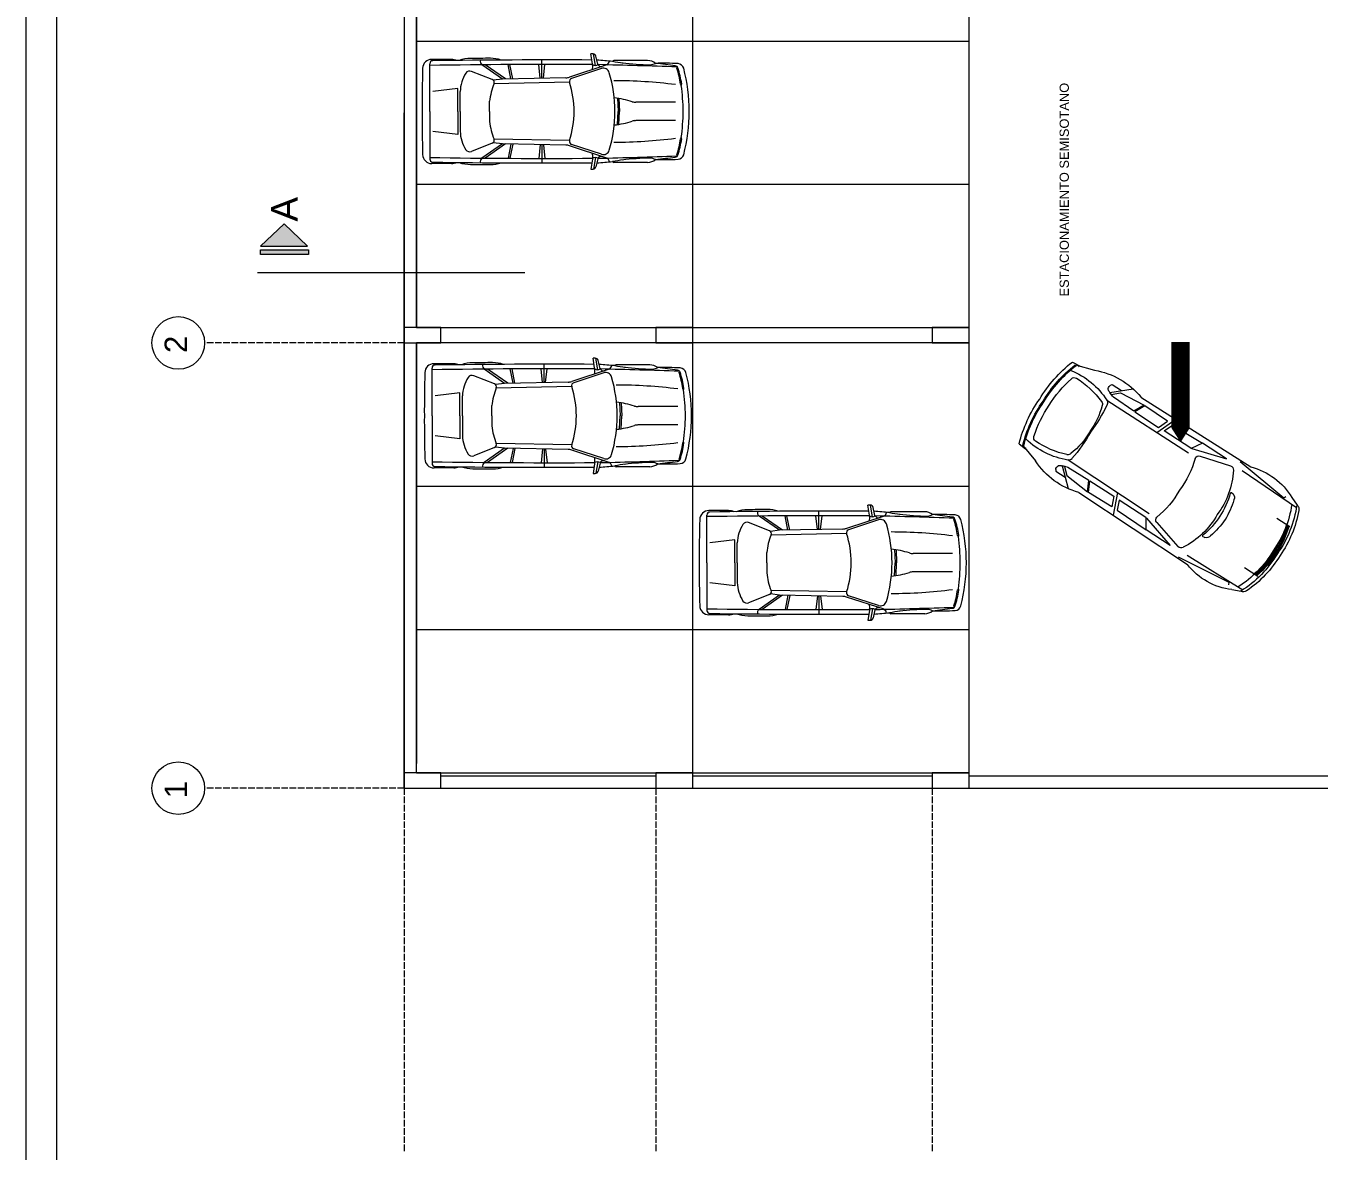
# Model space of a CAD drawing. Header units: metres. Extents: x -2 to 3328848, y -2 to 2725060.
# Drawn here: x 1662729.4 to 1662940, y 1361871.1 to 1362054.3 of the extents above; entities that cross this region are included whole.
import ezdxf
from ezdxf.enums import TextEntityAlignment as Align

# ---------------------------------------------------------------- set-up
doc = ezdxf.new("R2010")
doc.units = ezdxf.units.M
doc.linetypes.add('ACAD_ISO02W100', pattern=[15, 12, -3])
doc.linetypes.add('DOT', pattern=[0.25, 0, -0.25])
doc.layers.get('0').update_dxf_attribs({"color": 253, "lineweight": 0})
for name, color, linetype, lineweight in [('AUTOS', 253, 'Continuous', 0), ('COLUMNA', 253, 'Continuous', 0), ('L.COLUMNA', 253, 'Continuous', 0), ('letra', 253, 'DOT', 0), ('NOFIJO', 253, 'Continuous', 0), ('SIMBOLOGIA', 253, 'Continuous', 0)]:
    doc.layers.add(name, color=color, linetype=linetype, lineweight=lineweight)
doc.layers.add('CAJETIN', color=7, linetype='Continuous', lineweight=0, true_color=0x000000)
doc.styles.get("Standard").update_dxf_attribs({"font": 'arial.ttf'})

# ---------------------------------------------------------------- blocks, each defined once
blk = doc.blocks.new('*U96')
for points in [[(-594, 0), (0, 0), (0, 420), (-594, 420)], [(-589, 5), (-5, 5), (-5, 415), (-589, 415)]]:
    blk.add_lwpolyline(points, close=True)
at = {"lineweight": 30, "flags": 104}
blk.add_attdef('NOMBRE_PROYECTO', text='', height=5, dxfattribs=at).set_placement((-165, 63.27), align=Align.TOP_LEFT)
for tag, p in [('PROMOTOR', (-133.74, 41.5)), ('SITUACION', (-133.74, 34.5)), ('AUTOR', (-133.74, 27.5)), ('1/X', (-133.74, 20.5)), ('XX/XX/XXXX', (-80.02, 20.5)), ('V.X', (-25.12, 20.5)), ('NOMBRE_PLANO', (-133.74, 13.5)), ('X', (-25.12, 13.48))]:
    blk.add_attdef(tag, text='', height=3.5).set_placement(p, align=Align.MIDDLE_LEFT)
blk = doc.blocks.new('AUTO2')
for p, q in [((-127.8, 58.6), (-104.6, 65.8)), ((-74.2, 53.3), (-53.1, 72.4)), ((-63.2, 59.9), (-31.1, 63)), ((-39.7, 69.2), (118.8, 70.8)), ((-31.1, 63), (-37.4, 50.2)), ((0, 43.7), (10.4, 69.8)), ((104.3, 69.1), (172.7, 61.2)), ((172.7, 61.2), (174.1, 64)), ((180.8, 66.8), (191.2, 62.4)), ((-132.7, 59.4), (-123, 60.2)), ((-123.4, 59), (-123, 60.2)), ((-78.4, 61), (-77.3, 62.8)), ((-77.3, 62.8), (-63.7, 62.8)), ((-74.2, 53.3), (-75.1, 53.5)), ((-69, 51.3), (-74.2, 53.3)), ((-71.6, 52.3), (-63.2, 59.9)), ((-37.4, 50.2), (-67.3, 50.9)), ((-29.9, 62.8), (-36.2, 50.2)), ((-36.2, 50.2), (-1.5, 49.9)), ((3.4, 62), (-29.9, 62.8)), ((-1.5, 49.9), (3.4, 62)), ((6.6, 50.2), (11.2, 61.7)), ((45.1, 50.2), (6.6, 50.2)), ((11.2, 61.7), (53.7, 62.8)), ((53.7, 62.8), (45.8, 50.2)), ((53.7, 62.8), (45.8, 50.2)), ((46.5, 50.4), (88.5, 62.8)), ((88.5, 62.8), (53.7, 62.8)), ((59.8, 48.2), (97.2, 58.6)), ((112.2, 61.2), (192.1, 59.6)), ((-72.2, 43.3), (45.9, 44)), ((116.7, 31.9), (118.5, 31.5)), ((179.1, 35.9), (198.2, 35.9)), ((-72.2, -43.3), (45.9, -44)), ((0, -43.7), (10.4, -69.8)), ((116.7, -31.9), (118.5, -31.5)), ((179.1, -35.9), (198.2, -35.9)), ((-132.7, -59.4), (-123, -60.2)), ((-127.8, -58.6), (-104.6, -65.8)), ((-123.4, -59), (-123, -60.2)), ((-78.4, -61), (-77.3, -62.8)), ((-77.3, -62.8), (-63.7, -62.8)), ((-74.2, -53.3), (-75.1, -53.5)), ((-69, -51.3), (-74.2, -53.3)), ((-74.2, -53.3), (-53.1, -72.4)), ((-71.6, -52.3), (-63.2, -59.9)), ((-37.4, -50.2), (-67.3, -50.9)), ((-63.2, -59.9), (-31.1, -63)), ((-31.1, -63), (-37.4, -50.2)), ((-36.2, -50.2), (-1.5, -49.9)), ((-29.9, -62.8), (-36.2, -50.2)), ((3.4, -62), (-29.9, -62.8)), ((-1.5, -49.9), (3.4, -62)), ((45.1, -50.2), (6.6, -50.2)), ((6.6, -50.2), (11.2, -61.7)), ((11.2, -61.7), (53.7, -62.8)), ((53.7, -62.8), (45.8, -50.2)), ((53.7, -62.8), (45.8, -50.2)), ((46.5, -50.4), (88.5, -62.8)), ((88.5, -62.8), (53.7, -62.8)), ((59.8, -48.2), (97.2, -58.6)), ((104.3, -69.1), (172.7, -61.2)), ((112.2, -61.2), (192.1, -59.6)), ((172.7, -61.2), (174.1, -64)), ((180.8, -66.8), (191.2, -62.4)), ((-39.7, -69.2), (118.8, -70.8))]:
    blk.add_line(p, q)
for centre, radius, start, end in [((-67.6, -18), 91.6, 72.2512, 113.8005), ((144.9, -6.8), 81.9, 63.9926, 108.5641), ((19.6, 6.6), 161.2, 160.8788, 182.3487), ((19.8, 6.7), 156.5, 160.6548, 182.4711), ((20, 6.8), 155.4, 160.5045, 182.52), ((-110.7, -43), 94.6, 65.9882, 100.9502), ((-74.1, 58.4), 5, 149.0196, 258.6974), ((-67.1, 55.9), 5, 248.2117, 268.6419), ((45.1, 55.2), 5, 270, 286.494), ((45.1, 55.2), 5, 270, 286.494), ((61.1, 43.4), 5, 105.4124, 189.9846), ((98.6, 53.8), 5, 26.2533, 105.4124), ((18.6, 6.8), 97.7, 356.0183, 30.2068), ((68.4, 5.8), 128.8, 357.4394, 24.7299), ((68.3, 5.7), 135.1, 357.5722, 24.8033), ((190.6, 56.2), 6.25, 18.6795, 84.7134), ((68.4, 4.8), 138.9, 358.0244, 22.613), ((36.6, 0.2), 164.5, 165.3405, 180.0701), ((-117.7, 40.6), 5, 91.2225, 165.3405), ((-115.5, -64.3), 109.9, 69.3659, 91.2225), ((-78.5, 33.9), 5, 10.4685, 69.3659), ((-159.5, 5.1), 90.9, 356.8153, 19.0874), ((-73.9, 38.6), 5, 7.8306, 69.5766), ((-252.2, 14.1), 184.9, 355.6144, 7.8306), ((-41.5, 8.9), 103.3, 355.0744, 19.0309), ((116.4, 30.7), 1.25, 78.2052, 189.6489), ((117.2, 25.4), 6.25, 6.6032, 78.2052), ((68.5, -0.3), 129.8, 0.1492, 16.2299), ((68.5, -0.5), 131.1, 0.2128, 16.1364), ((68.5, -0.6), 132.4, 0.2752, 16.0448), ((68.5, -0.8), 133.6, 0.3364, 15.955), ((18.8, 0.1), 101.1, 359.9358, 17.4796), ((18.7, -3.5), 108.8, 1.8168, 15.7771), ((19.8, -6.7), 156.5, 177.5289, 199.3452), ((20, -6.8), 155.4, 177.48, 199.4955), ((36.6, -0.2), 164.5, 179.9299, 194.6595), ((-252.2, -14.1), 184.9, 352.1694, 4.3856), ((18.6, -6.8), 97.7, 329.7932, 3.9817), ((18.8, -0.1), 101.1, 342.5204, 0.0642), ((18.7, 3.5), 108.8, 344.2229, 358.1832), ((68.4, -5.8), 128.8, 335.2701, 2.5606), ((68.5, 0.6), 132.4, 343.9552, 359.7248), ((68.4, -4.8), 138.9, 337.387, 1.9756), ((68.5, 0.8), 133.6, 344.045, 359.6636), ((19.6, -6.6), 161.2, 177.6513, 199.1212), ((-159.5, -5.1), 90.9, 340.9126, 3.1847), ((-41.5, -8.9), 103.3, 340.9691, 4.9256), ((68.3, -5.7), 135.1, 335.1967, 2.4278), ((68.5, 0.3), 129.8, 343.7701, 359.8508), ((68.5, 0.5), 131.1, 343.8636, 359.7872), ((116.4, -30.7), 1.25, 170.3511, 281.7948), ((117.2, -25.4), 6.25, 281.7948, 353.3968), ((-110.7, 43), 94.6, 259.0498, 294.0118), ((-117.7, -40.6), 5, 194.6595, 268.7775), ((-115.5, 64.3), 109.9, 268.7775, 290.6341), ((-78.5, -33.9), 5, 290.6341, 349.5315), ((-73.9, -38.6), 5, 290.4234, 352.1694), ((61.1, -43.4), 5, 170.0154, 254.5876), ((-74.1, -58.4), 5, 101.3026, 210.9804), ((-67.1, -55.9), 5, 91.3581, 111.7883), ((45.1, -55.2), 5, 73.506, 90), ((45.1, -55.2), 5, 73.506, 90), ((98.6, -53.8), 5, 254.5876, 333.7467), ((190.6, -56.2), 6.25, 275.2866, 341.3205), ((-67.6, 18), 91.6, 246.1995, 287.7488), ((144.9, 6.8), 81.9, 251.4359, 296.0074)]:
    blk.add_arc(centre, radius, start, end)
blk = doc.blocks.new('D')
at = {"layer": 'COLUMNA', "ltscale": 0.2}
h = blk.add_hatch(color=256, dxfattribs=at)
h.set_gradient(color1=(0, 0, 26), color2=(0, 0, 0), rotation=30, one_color=1)
h.paths.add_polyline_path([(3167.8, 1572.454), (3167.418, 1572.818), (3167.036, 1572.454)])
h.paths.add_polyline_path([(3167.036, 1572.393), (3167.036, 1572.315), (3167.813, 1572.315), (3167.813, 1572.393)])
for p, q in [((3167.418, 1572.818), (3167.036, 1572.454)), ((3167.418, 1572.818), (3167.8, 1572.454)), ((3167.036, 1572.454), (3167.8, 1572.454))]:
    blk.add_line(p, q, dxfattribs=at)
blk.add_lwpolyline([(3167.036, 1572.393), (3167.813, 1572.393), (3167.813, 1572.315), (3167.036, 1572.315)], close=True, dxfattribs=at)

msp = doc.modelspace()

# ---------------------------------------------------------------- linework, layer by layer
for p, q in [((1662793.022, 1362005.203), (1662793.022, 1362075.203)), ((1662793.022, 1361932.703), (1662793.022, 1362002.703)), ((1662797.022, 1361932.203), (1662832.022, 1361932.203)), ((1662838.022, 1361932.203), (1662877.022, 1361932.203)), ((1662883.022, 1361932.203), (1662943.022, 1361932.203))]:
    msp.add_line(p, q)
at = {"ltscale": 0.02}
for p, q in [((1662838.022, 1362005.203), (1662838.022, 1362075.203)), ((1662883.022, 1362005.203), (1662883.022, 1362075.203)), ((1662793.022, 1362072.203), (1662793.022, 1362005.203)), ((1662793.022, 1362051.87), (1662883.022, 1362051.87)), ((1662791.022, 1361930.203), (1662791.022, 1362040.203)), ((1662793.022, 1362028.537), (1662883.022, 1362028.537)), ((1662793.022, 1362005.203), (1662838.022, 1362005.203)), ((1662838.022, 1362005.203), (1662844.022, 1362005.203)), ((1662838.022, 1362005.203), (1662883.022, 1362005.203)), ((1662793.022, 1362002.703), (1662793.022, 1361934.203)), ((1662838.022, 1362002.703), (1662793.022, 1362002.703)), ((1662838.022, 1361932.703), (1662838.022, 1362002.703)), ((1662883.022, 1362002.703), (1662838.022, 1362002.703)), ((1662883.022, 1361932.703), (1662883.022, 1362002.703)), ((1662793.022, 1361979.37), (1662883.022, 1361979.37)), ((1662793.022, 1361956.037), (1662883.022, 1361956.037)), ((1662793.022, 1361932.703), (1662838.022, 1361932.703)), ((1662838.022, 1361932.703), (1662883.022, 1361932.703))]:
    msp.add_line(p, q, dxfattribs=at)
msp.add_lwpolyline([(1663191.022, 1361930.203), (1663191.022, 1362150.203), (1662791.022, 1362150.203), (1662791.022, 1361930.203)], close=True)
at = {"ltscale": 0.2}
for centre in [(1662754.268, 1362002.703), (1662754.268, 1361930.203)]:
    msp.add_circle(centre, 4.285, dxfattribs=at)
at = {"layer": 'AUTOS'}
for p, q in [((1662821.736, 1362047.837), (1662821.431, 1362049.784)), ((1662822.201, 1362047.9), (1662821.866, 1362049.776)), ((1662795.21, 1362040.404), (1662795.21, 1362048.161)), ((1662798.738, 1362048.886), (1662795.543, 1362048.886)), ((1662807.024, 1362045.682), (1662803.706, 1362048)), ((1662807.533, 1362045.692), (1662804.224, 1362048.004)), ((1662808.406, 1362045.71), (1662807.948, 1362048.029)), ((1662808.71, 1362045.716), (1662808.254, 1362048.03)), ((1662813.21, 1362045.807), (1662812.96, 1362048.045)), ((1662813.46, 1362045.812), (1662813.46, 1362048.796)), ((1662813.71, 1362045.817), (1662813.96, 1362048.046)), ((1662824.054, 1362047.989), (1662817.948, 1362045.991)), ((1662823.168, 1362047.383), (1662818.28, 1362045.784)), ((1662822.579, 1362048.098), (1662822.273, 1362049.397)), ((1662830.673, 1362048.704), (1662825.188, 1362048.704)), ((1662805.391, 1362045.593), (1662802.007, 1362046.929)), ((1662807.024, 1362045.682), (1662805.55, 1362045.494)), ((1662817.367, 1362045.892), (1662807.024, 1362045.682)), ((1662799.76, 1362044.154), (1662795.71, 1362043.654)), ((1662799.76, 1362040.404), (1662799.76, 1362044.154)), ((1662800.16, 1362040.404), (1662800.16, 1362043.637)), ((1662817.96, 1362045.154), (1662805.658, 1362044.904)), ((1662804.96, 1362040.404), (1662804.96, 1362042.056)), ((1662825.759, 1362042.541), (1662825.86, 1362040.404)), ((1662826.013, 1362042.503), (1662826.11, 1362040.404)), ((1662835.21, 1362041.904), (1662828.777, 1362041.904)), ((1662795.21, 1362040.404), (1662795.21, 1362032.647)), ((1662799.76, 1362040.404), (1662799.76, 1362036.654)), ((1662800.16, 1362040.404), (1662800.16, 1362037.17)), ((1662804.96, 1362040.404), (1662804.96, 1362038.751)), ((1662825.759, 1362038.266), (1662825.86, 1362040.404)), ((1662826.013, 1362038.304), (1662826.11, 1362040.404)), ((1662835.21, 1362038.904), (1662828.777, 1362038.904)), ((1662799.76, 1362036.654), (1662795.71, 1362037.154)), ((1662805.391, 1362035.214), (1662802.007, 1362033.879)), ((1662807.024, 1362035.126), (1662803.706, 1362032.807)), ((1662807.533, 1362035.115), (1662804.224, 1362032.803)), ((1662807.024, 1362035.126), (1662805.55, 1362035.314)), ((1662817.96, 1362035.654), (1662805.658, 1362035.904)), ((1662817.367, 1362034.916), (1662807.024, 1362035.126)), ((1662808.406, 1362035.098), (1662807.948, 1362032.779)), ((1662808.71, 1362035.092), (1662808.254, 1362032.777)), ((1662813.21, 1362035), (1662812.96, 1362032.762)), ((1662813.46, 1362034.995), (1662813.46, 1362032.012)), ((1662813.71, 1362034.99), (1662813.96, 1362032.761)), ((1662824.054, 1362032.818), (1662817.948, 1362034.817)), ((1662823.168, 1362033.424), (1662818.28, 1362035.024)), ((1662821.736, 1362032.971), (1662821.431, 1362031.024)), ((1662822.201, 1362032.907), (1662821.866, 1362031.032)), ((1662822.579, 1362032.71), (1662822.273, 1362031.411)), ((1662798.738, 1362031.922), (1662795.543, 1362031.922)), ((1662830.673, 1362032.104), (1662825.188, 1362032.104)), ((1662799.102, 1361999.328), (1662795.907, 1361999.328)), ((1662813.824, 1361996.255), (1662813.824, 1361999.238)), ((1662822.1, 1361998.279), (1662821.795, 1362000.226)), ((1662822.565, 1361998.343), (1662822.23, 1362000.218)), ((1662822.943, 1361998.54), (1662822.637, 1361999.839)), ((1662831.037, 1361999.146), (1662825.552, 1361999.146)), ((1662795.574, 1361990.846), (1662795.574, 1361998.603)), ((1662805.755, 1361996.036), (1662802.371, 1361997.371)), ((1662807.388, 1361996.124), (1662804.07, 1361998.443)), ((1662807.897, 1361996.134), (1662804.588, 1361998.447)), ((1662808.77, 1361996.152), (1662808.312, 1361998.471)), ((1662809.074, 1361996.158), (1662808.618, 1361998.473)), ((1662813.574, 1361996.25), (1662813.324, 1361998.488)), ((1662814.074, 1361996.26), (1662814.324, 1361998.489)), ((1662824.418, 1361998.432), (1662818.312, 1361996.433)), ((1662823.532, 1361997.826), (1662818.644, 1361996.226)), ((1662807.388, 1361996.124), (1662805.914, 1361995.936)), ((1662818.324, 1361995.596), (1662806.022, 1361995.346)), ((1662817.731, 1361996.334), (1662807.388, 1361996.124)), ((1662800.124, 1361994.596), (1662796.074, 1361994.096)), ((1662800.124, 1361990.846), (1662800.124, 1361994.596)), ((1662800.524, 1361990.846), (1662800.524, 1361994.08)), ((1662826.123, 1361992.984), (1662826.224, 1361990.846)), ((1662826.377, 1361992.946), (1662826.474, 1361990.846)), ((1662795.574, 1361990.846), (1662795.574, 1361983.089)), ((1662800.124, 1361990.846), (1662800.124, 1361987.096)), ((1662800.524, 1361990.846), (1662800.524, 1361987.613)), ((1662805.324, 1361990.846), (1662805.324, 1361992.498)), ((1662805.324, 1361990.846), (1662805.324, 1361989.194)), ((1662826.123, 1361988.709), (1662826.224, 1361990.846)), ((1662826.377, 1361988.747), (1662826.474, 1361990.846)), ((1662835.574, 1361992.346), (1662829.141, 1361992.346)), ((1662835.574, 1361989.346), (1662829.141, 1361989.346)), ((1662800.124, 1361987.096), (1662796.074, 1361987.596)), ((1662818.324, 1361986.096), (1662806.022, 1361986.346)), ((1662805.755, 1361985.656), (1662802.371, 1361984.321)), ((1662807.388, 1361985.568), (1662804.07, 1361983.25)), ((1662807.897, 1361985.558), (1662804.588, 1361983.245)), ((1662807.388, 1361985.568), (1662805.914, 1361985.756)), ((1662817.731, 1361985.358), (1662807.388, 1361985.568)), ((1662808.77, 1361985.54), (1662808.312, 1361983.221)), ((1662809.074, 1361985.534), (1662808.618, 1361983.22)), ((1662813.574, 1361985.443), (1662813.324, 1361983.205)), ((1662813.824, 1361985.438), (1662813.824, 1361982.454)), ((1662814.074, 1361985.432), (1662814.324, 1361983.204)), ((1662824.418, 1361983.261), (1662818.312, 1361985.259)), ((1662823.532, 1361983.866), (1662818.644, 1361985.466)), ((1662799.102, 1361982.364), (1662795.907, 1361982.364)), ((1662822.1, 1361983.413), (1662821.795, 1361981.466)), ((1662822.565, 1361983.349), (1662822.23, 1361981.474)), ((1662822.943, 1361983.152), (1662822.637, 1361981.853)), ((1662831.037, 1361982.546), (1662825.552, 1361982.546)), ((1662866.851, 1361974.351), (1662866.545, 1361976.298)), ((1662867.316, 1361974.415), (1662866.98, 1361976.29)), ((1662867.694, 1361974.612), (1662867.388, 1361975.911)), ((1662840.325, 1361966.918), (1662840.325, 1361974.676)), ((1662843.852, 1361975.4), (1662840.657, 1361975.4)), ((1662852.139, 1361972.196), (1662848.821, 1361974.515)), ((1662852.648, 1361972.207), (1662849.339, 1361974.519)), ((1662853.52, 1361972.224), (1662853.063, 1361974.543)), ((1662853.825, 1361972.231), (1662853.368, 1361974.545)), ((1662858.325, 1361972.322), (1662858.075, 1361974.56)), ((1662858.575, 1361972.327), (1662858.575, 1361975.311)), ((1662858.825, 1361972.332), (1662859.075, 1361974.561)), ((1662869.168, 1361974.504), (1662863.063, 1361972.505)), ((1662868.282, 1361973.898), (1662863.395, 1361972.298)), ((1662875.788, 1361975.218), (1662870.302, 1361975.218)), ((1662850.506, 1361972.108), (1662847.122, 1361973.443)), ((1662852.139, 1361972.196), (1662850.665, 1361972.008)), ((1662863.075, 1361971.668), (1662850.773, 1361971.418)), ((1662862.481, 1361972.406), (1662852.139, 1361972.196)), ((1662844.875, 1361970.668), (1662840.825, 1361970.168)), ((1662844.875, 1361966.918), (1662844.875, 1361970.668)), ((1662845.275, 1361966.918), (1662845.275, 1361970.152)), ((1662850.075, 1361966.918), (1662850.075, 1361968.571)), ((1662870.873, 1361969.056), (1662870.975, 1361966.918)), ((1662871.128, 1361969.018), (1662871.225, 1361966.918)), ((1662880.325, 1361968.418), (1662873.891, 1361968.418)), ((1662840.325, 1361966.918), (1662840.325, 1361959.161)), ((1662844.875, 1361966.918), (1662844.875, 1361963.168)), ((1662845.275, 1361966.918), (1662845.275, 1361963.685)), ((1662850.075, 1361966.918), (1662850.075, 1361965.266)), ((1662870.873, 1361964.781), (1662870.975, 1361966.918)), ((1662871.128, 1361964.819), (1662871.225, 1361966.918)), ((1662880.325, 1361965.418), (1662873.891, 1361965.418)), ((1662844.875, 1361963.168), (1662840.825, 1361963.668)), ((1662850.506, 1361961.729), (1662847.122, 1361960.394)), ((1662852.139, 1361961.64), (1662848.821, 1361959.322)), ((1662852.648, 1361961.63), (1662849.339, 1361959.318)), ((1662852.139, 1361961.64), (1662850.665, 1361961.828)), ((1662863.075, 1361962.168), (1662850.773, 1361962.418)), ((1662862.481, 1361961.43), (1662852.139, 1361961.64)), ((1662853.52, 1361961.612), (1662853.063, 1361959.293)), ((1662853.825, 1361961.606), (1662853.368, 1361959.292)), ((1662858.325, 1361961.515), (1662858.075, 1361959.277)), ((1662858.575, 1361961.51), (1662858.575, 1361958.526)), ((1662858.825, 1361961.505), (1662859.075, 1361959.276)), ((1662869.168, 1361959.333), (1662863.063, 1361961.331)), ((1662868.282, 1361959.939), (1662863.395, 1361961.538)), ((1662866.851, 1361959.485), (1662866.545, 1361957.539)), ((1662867.316, 1361959.422), (1662866.98, 1361957.546)), ((1662867.694, 1361959.224), (1662867.388, 1361957.926)), ((1662843.852, 1361958.436), (1662840.657, 1361958.436)), ((1662875.788, 1361958.618), (1662870.302, 1361958.618))]:
    msp.add_line(p, q, dxfattribs=at)
for centre, radius, start, end in [((1662815.441, 1360683.719), 1366.078, 89.733755, 89.748779), ((1662821.787, 1362049.282), 0.5, 13.24745, 89.73376), ((1663030.048, 1362041.129), 236.089, 178.47161, 180.17595), ((1662795.543, 1362047.386), 1.5, 90, 178.47161), ((1662795.71, 1362048.161), 0.5, 90.8084, 180), ((1662814.963, 1360683.719), 1364.328, 89.716811, 90.829545), ((1662814.963, 1360683.719), 1365.078, 89.721909, 90.808397), ((1662798.632, 1362045.867), 3.021, 70.30065, 87.98934), ((1662801.862, 1362043.465), 5.568, 90.08976, 109.48901), ((1662814.963, 1360683.719), 1365.378, 90.41476, 90.550131), ((1662804.202, 1362048.582), 0.764, 167.45315, 229.57876), ((1662805.174, 1362044.26), 4.801, 70.00298, 91.13698), ((1662820.323, 1362047.69), 1.421, 340.05283, 11.90917), ((1662822.164, 1362048.77), 0.87, 238.23727, 301.15821), ((1662697.987, 1360541.449), 1512.454, 85.184544, 85.280834), ((1662823.14, 1362048.324), 0.605, 201.95584, 282.78693), ((1662786.789, 1360591.485), 1456.981, 88.086608, 88.591053), ((1662823.479, 1362046.433), 1, 16.63085, 108.12425), ((1662823.549, 1362048.79), 0.947, 302.2233, 348.72571), ((1662825.207, 1362048.402), 0.302, 93.67515, 147.3692), ((1662830.117, 1362076.68), 28.585, 259.59147, 263.13828), ((1662831.783, 1362090.237), 42.244, 262.89558, 269.09741), ((1662830.598, 1362046.502), 2.203, 52.04704, 88.04021), ((1662830.876, 1362050.399), 2.413, 275.73829, 296.48755), ((1662833.125, 1362001.703), 46.551, 86.90557, 91.44332), ((1662637.773, 1360497.484), 1562.865, 82.743295, 82.862789), ((1662835.141, 1362047.333), 0.5, 50.67514, 84.79204), ((1662835.71, 1362047.552), 0.292, 146.68592, 201.14988), ((1662821.618, 1362042.982), 14.523, 7.33987, 17.90121), ((1662835.193, 1362047.396), 0.418, 49.20693, 50.73693), ((1662835.193, 1362047.396), 0.418, 16.66617, 49.20693), ((1662821.873, 1362042.853), 14.491, 8.00939, 18.77007), ((1662835.584, 1362047.188), 1, 14.72148, 86.90557), ((1662809.765, 1362040.404), 27.695, 0, 14.72148), ((1662806.047, 1362043.46), 5.889, 147.31264, 178.27143), ((1662801.721, 1362046.235), 0.75, 67.61986, 147.31264), ((1662805.209, 1362045.128), 0.5, 337.57495, 68.66487), ((1662817.326, 1362047.891), 2, 271.1642, 288.12425), ((1662818.436, 1362045.308), 0.5, 108.12425, 197.94774), ((1662803.294, 1362040.404), 22.067, 0, 16.63085), ((1662825.28, 1361967.934), 77.472, 82.63594, 90.06567), ((1662815.636, 1362040.949), 10.733, 158.18533, 174.07822), ((1662803.294, 1362040.404), 15.417, 0, 17.94774), ((1662836.307, 1362044.904), 0.292, 187.66464, 239.06638), ((1662835.933, 1362044.841), 0.292, 320.19558, 11.59733), ((1662805.841, 1362040.355), 30.619, 0.0911, 8.07054), ((1662823.676, 1362027.676), 15.01, 72.55092, 83.9808), ((1662828.777, 1362043.904), 2, 252.55092, 270), ((1662828.621, 1362042.904), 1, 252.00986, 270), ((1663030.048, 1362039.679), 236.089, 179.82405, 181.52839), ((1662803.294, 1362040.404), 15.417, 342.05226, 0), ((1662803.294, 1362040.404), 22.067, 343.36915, 0), ((1662828.777, 1362036.904), 2, 90, 107.44908), ((1662828.621, 1362037.904), 1, 90, 107.99014), ((1662805.841, 1362040.452), 30.619, 351.92946, 359.9089), ((1662809.765, 1362040.404), 27.695, 345.27852, 0), ((1662806.047, 1362037.348), 5.889, 181.72857, 212.68736), ((1662815.636, 1362039.859), 10.733, 185.92178, 201.81467), ((1662823.676, 1362053.131), 15.01, 276.0192, 287.44908), ((1662805.209, 1362035.68), 0.5, 291.33513, 22.42505), ((1662817.326, 1362032.916), 2, 71.87575, 88.8358), ((1662818.436, 1362035.499), 0.5, 162.05226, 251.87575), ((1662825.28, 1362112.873), 77.472, 269.93433, 277.36406), ((1662821.618, 1362037.825), 14.523, 342.09879, 352.66013), ((1662821.873, 1362037.954), 14.491, 341.22993, 351.99061), ((1662836.307, 1362035.903), 0.292, 120.93362, 172.33536), ((1662835.933, 1362035.967), 0.292, 348.40267, 39.80442), ((1662795.543, 1362033.422), 1.5, 181.52839, 270), ((1662814.963, 1363397.088), 1364.328, 269.170455, 270.283189), ((1662795.71, 1362032.647), 0.5, 180, 269.1916), ((1662801.721, 1362034.572), 0.75, 212.68736, 292.38014), ((1662804.202, 1362032.225), 0.764, 130.42124, 192.54685), ((1662820.323, 1362033.117), 1.421, 348.09083, 19.94717), ((1662822.164, 1362032.038), 0.87, 58.84179, 121.76273), ((1662823.14, 1362032.483), 0.605, 77.21307, 158.04416), ((1662786.789, 1363489.323), 1456.981, 271.408947, 271.913392), ((1662823.479, 1362034.374), 1, 251.87575, 343.36915), ((1662823.549, 1362032.017), 0.947, 11.27429, 57.7767), ((1662831.783, 1361990.571), 42.244, 90.90259, 97.10442), ((1662830.598, 1362034.305), 2.203, 271.95979, 307.95296), ((1662830.876, 1362030.408), 2.413, 63.51245, 84.26171), ((1662637.773, 1363583.323), 1562.865, 277.137211, 277.256705), ((1662833.125, 1362079.104), 46.551, 268.55668, 273.09443), ((1662835.141, 1362033.474), 0.5, 275.20796, 309.32486), ((1662835.71, 1362033.255), 0.292, 158.85012, 213.31408), ((1662835.193, 1362033.412), 0.418, 309.26307, 310.79307), ((1662835.193, 1362033.412), 0.418, 310.79307, 343.33383), ((1662835.584, 1362033.62), 1, 273.09443, 345.27852), ((1662814.963, 1363397.088), 1365.078, 269.191603, 270.278091), ((1662798.632, 1362034.941), 3.021, 272.01066, 289.69935), ((1662801.862, 1362037.342), 5.568, 250.51099, 269.91024), ((1662814.963, 1363397.088), 1365.378, 269.449869, 269.58524), ((1662805.174, 1362036.547), 4.801, 268.86302, 289.99702), ((1662815.441, 1363397.088), 1366.078, 270.251221, 270.266245), ((1662821.787, 1362031.525), 0.5, 270.26624, 346.75255), ((1662697.987, 1363539.358), 1512.454, 274.719166, 274.815456), ((1662830.117, 1362004.128), 28.585, 96.86172, 100.40853), ((1662825.207, 1362032.405), 0.302, 212.6308, 266.32485), ((1662795.907, 1361997.828), 1.5, 90, 178.47161), ((1662796.074, 1361998.603), 0.5, 90.8084, 180), ((1662815.327, 1360634.161), 1365.078, 89.721909, 90.808397), ((1662798.996, 1361996.309), 3.021, 70.30065, 87.98934), ((1662802.226, 1361993.908), 5.568, 90.08976, 109.48901), ((1662815.327, 1360634.161), 1365.378, 90.41476, 90.550131), ((1662804.566, 1361999.025), 0.764, 167.45315, 229.57876), ((1662805.538, 1361994.703), 4.801, 70.00298, 91.13698), ((1662815.805, 1360634.161), 1366.078, 89.733755, 89.748779), ((1662822.151, 1361999.724), 0.5, 13.24745, 89.73376), ((1662698.351, 1360491.892), 1512.454, 85.184544, 85.280834), ((1662823.913, 1361999.233), 0.947, 302.2233, 348.72571), ((1662825.571, 1361998.845), 0.302, 93.67515, 147.3692), ((1662830.481, 1362027.122), 28.585, 259.59147, 263.13828), ((1662830.962, 1361996.945), 2.203, 52.04704, 88.04021), ((1663030.412, 1361991.571), 236.089, 178.47161, 180.17595), ((1662815.327, 1360634.161), 1364.328, 89.716811, 90.829545), ((1662806.411, 1361993.902), 5.889, 147.31264, 178.27143), ((1662802.086, 1361996.678), 0.75, 67.61986, 147.31264), ((1662820.687, 1361998.132), 1.421, 340.05283, 11.90917), ((1662822.528, 1361999.212), 0.87, 238.23727, 301.15821), ((1662823.504, 1361998.766), 0.605, 201.95584, 282.78693), ((1662787.154, 1360541.927), 1456.981, 88.086608, 88.591053), ((1662823.843, 1361996.876), 1, 16.63085, 108.12425), ((1662803.658, 1361990.846), 22.067, 0, 16.63085), ((1662832.147, 1362040.679), 42.244, 262.89558, 269.09741), ((1662831.24, 1362000.841), 2.413, 275.73829, 296.48755), ((1662833.489, 1361952.146), 46.551, 86.90557, 91.44332), ((1662638.137, 1360447.927), 1562.865, 82.743295, 82.862789), ((1662835.505, 1361997.775), 0.5, 50.67514, 84.79204), ((1662836.074, 1361997.995), 0.292, 146.68592, 201.14988), ((1662821.982, 1361993.425), 14.523, 7.33987, 17.90121), ((1662835.557, 1361997.838), 0.418, 49.20693, 50.73693), ((1662835.557, 1361997.838), 0.418, 16.66617, 49.20693), ((1662822.237, 1361993.295), 14.491, 8.00939, 18.77007), ((1662835.948, 1361997.63), 1, 14.72148, 86.90557), ((1662810.129, 1361990.846), 27.695, 0, 14.72148), ((1662816, 1361991.391), 10.733, 158.18533, 174.07822), ((1662805.573, 1361995.57), 0.5, 337.57495, 68.66487), ((1662817.69, 1361998.334), 2, 271.1642, 288.12425), ((1662818.8, 1361995.751), 0.5, 108.12425, 197.94774), ((1662803.658, 1361990.846), 15.417, 0, 17.94774), ((1662825.644, 1361918.377), 77.472, 82.63594, 90.06567), ((1662836.671, 1361995.347), 0.292, 187.66464, 239.06638), ((1662836.297, 1361995.283), 0.292, 320.19558, 11.59733), ((1662806.205, 1361990.798), 30.619, 0.0911, 8.07054), ((1662824.04, 1361978.119), 15.01, 72.55092, 83.9808), ((1663030.412, 1361990.121), 236.089, 179.82405, 181.52839), ((1662803.658, 1361990.846), 15.417, 342.05226, 0), ((1662803.658, 1361990.846), 22.067, 343.36915, 0), ((1662829.141, 1361994.346), 2, 252.55092, 270), ((1662828.985, 1361993.346), 1, 252.00986, 270), ((1662806.205, 1361990.895), 30.619, 351.92946, 359.9089), ((1662810.129, 1361990.846), 27.695, 345.27852, 0), ((1662816, 1361990.301), 10.733, 185.92178, 201.81467), ((1662824.04, 1362003.574), 15.01, 276.0192, 287.44908), ((1662829.141, 1361987.346), 2, 90, 107.44908), ((1662828.985, 1361988.346), 1, 90, 107.99014), ((1662806.411, 1361987.79), 5.889, 181.72857, 212.68736), ((1662805.573, 1361986.122), 0.5, 291.33513, 22.42505), ((1662825.644, 1362063.316), 77.472, 269.93433, 277.36406), ((1662821.982, 1361988.267), 14.523, 342.09879, 352.66013), ((1662822.237, 1361988.397), 14.491, 341.22993, 351.99061), ((1662836.671, 1361986.346), 0.292, 120.93362, 172.33536), ((1662836.297, 1361986.409), 0.292, 348.40267, 39.80442), ((1662802.086, 1361985.015), 0.75, 212.68736, 292.38014), ((1662817.69, 1361983.359), 2, 71.87575, 88.8358), ((1662818.8, 1361985.941), 0.5, 162.05226, 251.87575), ((1662823.843, 1361984.817), 1, 251.87575, 343.36915), ((1662795.907, 1361983.864), 1.5, 181.52839, 270), ((1662815.327, 1363347.531), 1364.328, 269.170455, 270.283189), ((1662796.074, 1361983.089), 0.5, 180, 269.1916), ((1662815.327, 1363347.531), 1365.078, 269.191603, 270.278091), ((1662798.996, 1361985.383), 3.021, 272.01066, 289.69935), ((1662802.226, 1361987.784), 5.568, 250.51099, 269.91024), ((1662815.327, 1363347.531), 1365.378, 269.449869, 269.58524), ((1662804.566, 1361982.668), 0.764, 130.42124, 192.54685), ((1662805.538, 1361986.99), 4.801, 268.86302, 289.99702), ((1662820.687, 1361983.56), 1.421, 348.09083, 19.94717), ((1662822.528, 1361982.48), 0.87, 58.84179, 121.76273), ((1662698.351, 1363489.801), 1512.454, 274.719166, 274.815456), ((1662823.504, 1361982.926), 0.605, 77.21307, 158.04416), ((1662787.154, 1363439.765), 1456.981, 271.408947, 271.913392), ((1662823.913, 1361982.46), 0.947, 11.27429, 57.7767), ((1662830.481, 1361954.57), 28.585, 96.86172, 100.40853), ((1662825.571, 1361982.848), 0.302, 212.6308, 266.32485), ((1662832.147, 1361941.013), 42.244, 90.90259, 97.10442), ((1662830.962, 1361984.748), 2.203, 271.95979, 307.95296), ((1662831.24, 1361980.851), 2.413, 63.51245, 84.26171), ((1662638.137, 1363533.765), 1562.865, 277.137211, 277.256705), ((1662833.489, 1362029.547), 46.551, 268.55668, 273.09443), ((1662835.505, 1361983.917), 0.5, 275.20796, 309.32486), ((1662836.074, 1361983.698), 0.292, 158.85012, 213.31408), ((1662835.557, 1361983.854), 0.418, 309.26307, 310.79307), ((1662835.557, 1361983.854), 0.418, 310.79307, 343.33383), ((1662835.948, 1361984.062), 1, 273.09443, 345.27852), ((1662815.805, 1363347.531), 1366.078, 270.251221, 270.266245), ((1662822.151, 1361981.968), 0.5, 270.26624, 346.75255), ((1662860.556, 1360610.234), 1366.078, 89.733755, 89.748779), ((1662866.901, 1361975.797), 0.5, 13.24745, 89.73376), ((1663075.162, 1361967.643), 236.089, 178.47161, 180.17595), ((1662840.657, 1361973.9), 1.5, 90, 178.47161), ((1662840.825, 1361974.676), 0.5, 90.8084, 180), ((1662860.077, 1360610.234), 1364.328, 89.716811, 90.829545), ((1662860.077, 1360610.234), 1365.078, 89.721909, 90.808397), ((1662843.746, 1361972.381), 3.021, 70.30065, 87.98934), ((1662846.976, 1361969.98), 5.568, 90.08976, 109.48901), ((1662860.077, 1360610.234), 1365.378, 90.41476, 90.550131), ((1662849.316, 1361975.097), 0.764, 167.45315, 229.57876), ((1662850.289, 1361970.775), 4.801, 70.00298, 91.13698), ((1662865.437, 1361974.205), 1.421, 340.05283, 11.90917), ((1662867.278, 1361975.284), 0.87, 238.23727, 301.15821), ((1662743.101, 1360467.964), 1512.454, 85.184544, 85.280834), ((1662868.255, 1361974.839), 0.605, 201.95584, 282.78693), ((1662831.904, 1360517.999), 1456.981, 88.086608, 88.591053), ((1662868.593, 1361972.948), 1, 16.63085, 108.12425), ((1662868.664, 1361975.305), 0.947, 302.2233, 348.72571), ((1662870.321, 1361974.917), 0.302, 93.67515, 147.3692), ((1662875.231, 1362003.194), 28.585, 259.59147, 263.13828), ((1662876.897, 1362016.751), 42.244, 262.89558, 269.09741), ((1662875.712, 1361973.017), 2.203, 52.04704, 88.04021), ((1662875.991, 1361976.914), 2.413, 275.73829, 296.48755), ((1662878.239, 1361928.218), 46.551, 86.90557, 91.44332), ((1662682.887, 1360423.999), 1562.865, 82.743295, 82.862789), ((1662880.255, 1361973.848), 0.5, 50.67514, 84.79204), ((1662880.825, 1361974.067), 0.292, 146.68592, 201.14988), ((1662866.732, 1361969.497), 14.523, 7.33987, 17.90121), ((1662880.307, 1361973.911), 0.418, 49.20693, 50.73693), ((1662880.307, 1361973.911), 0.418, 16.66617, 49.20693), ((1662866.988, 1361969.368), 14.491, 8.00939, 18.77007), ((1662880.698, 1361973.702), 1, 14.72148, 86.90557), ((1662854.879, 1361966.918), 27.695, 0, 14.72148), ((1662851.161, 1361969.974), 5.889, 147.31264, 178.27143), ((1662846.836, 1361972.75), 0.75, 67.61986, 147.31264), ((1662850.324, 1361971.642), 0.5, 337.57495, 68.66487), ((1662862.441, 1361974.406), 2, 271.1642, 288.12425), ((1662863.55, 1361971.823), 0.5, 108.12425, 197.94774), ((1662848.408, 1361966.918), 15.417, 0, 17.94774), ((1662848.408, 1361966.918), 22.067, 0, 16.63085), ((1662870.395, 1361894.449), 77.472, 82.63594, 90.06567), ((1662860.75, 1361967.463), 10.733, 158.18533, 174.07822), ((1662881.422, 1361971.419), 0.292, 187.66464, 239.06638), ((1662881.047, 1361971.355), 0.292, 320.19558, 11.59733), ((1662850.956, 1361966.87), 30.619, 0.0911, 8.07054), ((1662868.791, 1361954.191), 15.01, 72.55092, 83.9808), ((1662873.891, 1361970.418), 2, 252.55092, 270), ((1662873.736, 1361969.418), 1, 252.00986, 270), ((1663075.162, 1361966.193), 236.089, 179.82405, 181.52839), ((1662860.75, 1361966.373), 10.733, 185.92178, 201.81467), ((1662848.408, 1361966.918), 15.417, 342.05226, 0), ((1662848.408, 1361966.918), 22.067, 343.36915, 0), ((1662868.791, 1361979.646), 15.01, 276.0192, 287.44908), ((1662873.891, 1361963.418), 2, 90, 107.44908), ((1662873.736, 1361964.418), 1, 90, 107.99014), ((1662850.956, 1361966.967), 30.619, 351.92946, 359.9089), ((1662854.879, 1361966.918), 27.695, 345.27852, 0), ((1662851.161, 1361963.863), 5.889, 181.72857, 212.68736), ((1662850.324, 1361962.194), 0.5, 291.33513, 22.42505), ((1662862.441, 1361959.431), 2, 71.87575, 88.8358), ((1662863.55, 1361962.014), 0.5, 162.05226, 251.87575), ((1662870.395, 1362039.388), 77.472, 269.93433, 277.36406), ((1662866.732, 1361964.34), 14.523, 342.09879, 352.66013), ((1662866.988, 1361964.469), 14.491, 341.22993, 351.99061), ((1662881.422, 1361962.418), 0.292, 120.93362, 172.33536), ((1662881.047, 1361962.481), 0.292, 348.40267, 39.80442), ((1662840.657, 1361959.936), 1.5, 181.52839, 270), ((1662860.077, 1363323.603), 1364.328, 269.170455, 270.283189), ((1662840.825, 1361959.161), 0.5, 180, 269.1916), ((1662846.836, 1361961.087), 0.75, 212.68736, 292.38014), ((1662849.316, 1361958.74), 0.764, 130.42124, 192.54685), ((1662865.437, 1361959.632), 1.421, 348.09083, 19.94717), ((1662867.278, 1361958.552), 0.87, 58.84179, 121.76273), ((1662868.255, 1361958.998), 0.605, 77.21307, 158.04416), ((1662831.904, 1363415.837), 1456.981, 271.408947, 271.913392), ((1662868.593, 1361960.889), 1, 251.87575, 343.36915), ((1662868.664, 1361958.532), 0.947, 11.27429, 57.7767), ((1662875.231, 1361930.642), 28.585, 96.86172, 100.40853), ((1662876.897, 1361917.085), 42.244, 90.90259, 97.10442), ((1662875.712, 1361960.82), 2.203, 271.95979, 307.95296), ((1662875.991, 1361956.923), 2.413, 63.51245, 84.26171), ((1662682.887, 1363509.838), 1562.865, 277.137211, 277.256705), ((1662878.239, 1362005.619), 46.551, 268.55668, 273.09443), ((1662880.255, 1361959.989), 0.5, 275.20796, 309.32486), ((1662880.825, 1361959.77), 0.292, 158.85012, 213.31408), ((1662880.307, 1361959.926), 0.418, 309.26307, 310.79307), ((1662880.307, 1361959.926), 0.418, 310.79307, 343.33383), ((1662880.698, 1361960.135), 1, 273.09443, 345.27852), ((1662860.077, 1363323.603), 1365.078, 269.191603, 270.278091), ((1662843.746, 1361961.455), 3.021, 272.01066, 289.69935), ((1662846.976, 1361963.857), 5.568, 250.51099, 269.91024), ((1662860.077, 1363323.603), 1365.378, 269.449869, 269.58524), ((1662850.289, 1361963.062), 4.801, 268.86302, 289.99702), ((1662860.556, 1363323.603), 1366.078, 270.251221, 270.266245), ((1662866.901, 1361958.04), 0.5, 270.26624, 346.75255), ((1662743.101, 1363465.873), 1512.454, 274.719166, 274.815456), ((1662870.321, 1361958.92), 0.302, 212.6308, 266.32485)]:
    msp.add_arc(centre, radius, start, end, dxfattribs=at)
at = {"layer": 'COLUMNA', "ltscale": 0.2}
msp.add_line((1662767.166, 1362014.203), (1662810.709, 1362014.203), dxfattribs=at)
at = {"layer": 'L.COLUMNA', "linetype": 'ACAD_ISO02W100', "ltscale": 0.09}
for p, q in [((1662791.022, 1362002.703), (1662758.553, 1362002.703)), ((1662791.022, 1361930.203), (1662758.553, 1361930.203)), ((1662791.022, 1361930.203), (1662791.022, 1361871.098)), ((1662832.022, 1361930.203), (1662832.022, 1361871.098)), ((1662877.022, 1361930.203), (1662877.022, 1361871.098))]:
    msp.add_line(p, q, dxfattribs=at)
at = {"layer": 'NOFIJO', "ltscale": 0.02}
for points in [[(1662797.022, 1362002.703), (1662797.022, 1362005.203), (1662791.022, 1362005.203), (1662791.022, 1362002.703)], [(1662838.022, 1362002.703), (1662838.022, 1362005.203), (1662832.022, 1362005.203), (1662832.022, 1362002.703)], [(1662883.022, 1362002.703), (1662883.022, 1362005.203), (1662877.022, 1362005.203), (1662877.022, 1362002.703)], [(1662797.022, 1361930.203), (1662797.022, 1361932.703), (1662791.022, 1361932.703), (1662791.022, 1361930.203)], [(1662838.022, 1361930.203), (1662838.022, 1361932.703), (1662832.022, 1361932.703), (1662832.022, 1361930.203)], [(1662883.022, 1361930.203), (1662883.022, 1361932.703), (1662877.022, 1361932.703), (1662877.022, 1361930.203)]]:
    msp.add_lwpolyline(points, close=True, dxfattribs=at)
at = {"layer": 'SIMBOLOGIA'}
msp.add_lwpolyline([(1662917.453, 1362002.845, 3.006, 3.006, 0), (1662917.453, 1361992.539, 7.729, 0, 0), (1662917.453, 1361986.527, 0, 0, 0)], format="xyseb", dxfattribs=at)

# ---------------------------------------------------------------- block references
at = {"layer": 'AUTOS', "xscale": -0.1339123145818278, "yscale": 0.1339123145817211, "zscale": 0.1339123145805388, "rotation": 146.9513750367464}
msp.add_blockref('AUTO2', (1662910.389, 1361983.236), dxfattribs=at)
at = {"layer": 'CAJETIN', "color": 18, "true_color": 0x000000}
msp.add_blockref('*U96', (1663323.448, 1361825.422), dxfattribs=at)
at = {"layer": 'COLUMNA', "ltscale": 0.2, "xscale": 10, "yscale": 10, "zscale": 10}
msp.add_blockref('D', (1631097.316, 1346293.935), dxfattribs=at)

# ---------------------------------------------------------------- texts
at = {"linetype": 'Continuous', "insert": (1662897.758, 1362010.263), "char_height": 1.5, "attachment_point": 1, "rotation": 90}
msp.add_mtext_dynamic_manual_height_columns('ESTACIONAMIENTO SEMISOTANO', width=45.32036, gutter_width=125, heights=[0], dxfattribs=at)
at = {"layer": 'COLUMNA', "ltscale": 0.2}
msp.add_text('A', height=4.315, rotation=90, dxfattribs=at).set_placement((1662773.698, 1362022.464))
at = {"layer": 'letra', "linetype": 'ACAD_ISO02W100', "ltscale": 0.009}
for s, p in [('2', (1662755.683, 1362001.064)), ('1', (1662755.683, 1361928.564))]:
    msp.add_text(s, height=3.64, rotation=90, dxfattribs=at).set_placement(p)

doc.saveas('drawing.dxf')
